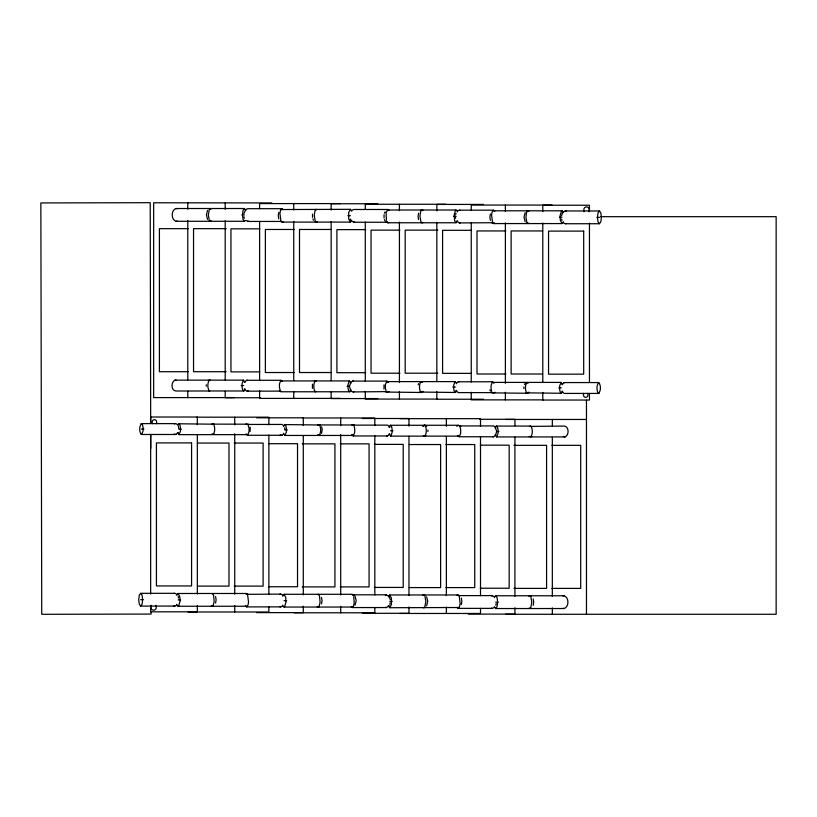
<?xml version="1.0" encoding="UTF-8"?>
<svg xmlns="http://www.w3.org/2000/svg" width="817" height="817" viewBox="0 0 817 817"><rect width="100%" height="100%" fill="white"/><g stroke="black" fill="none" stroke-linecap="round" stroke-linejoin="round"><path stroke-width="1.23" d="M206.252 386.175L206.272 384.756M427.894 431.499L427.904 430.069M523.85 388.463L523.871 387.033M156.507 423.696C158.018 418.304 150.828 418.304 152.34 423.696M151.094 605.336C149.276 611.8 157.906 611.8 156.098 605.336M312.513 214.054L312.513 217.353M384.061 214.738L384.061 218.037M589.037 211.715C590.844 205.251 582.215 205.251 584.022 211.715M583.614 393.365C582.102 398.747 589.292 398.747 587.791 393.365M250.145 431.386L250.196 427.209M312.462 384.184L312.421 388.361M349.635 385.716L350.942 382.131L352.546 381.09L386.86 381.09L388.106 382.244M384.01 384.858L383.97 389.045M496.44 432.142L495.756 434.736M243.956 213.411L245.764 209.54L247.704 208.682L281.834 208.682L282.825 209.54M278.76 212.512L278.25 215.708L278.76 218.895M215.586 603.058L216.107 599.862L215.586 596.676M418.58 213.196L418.059 216.382L418.58 219.579M321.541 603.855L322.061 600.669L321.541 597.482M455.6 214.902L455.988 213.36M389.811 604.376L390.199 602.834M490.404 213.993L489.883 217.189L490.404 220.376M461.36 604.539L461.871 601.353L461.36 598.156M561.555 215.698L562.556 212.839M495.776 605.183L496.164 603.64M533.184 605.336L533.695 602.149L533.184 598.963M245.008 388.963L243.885 390.996L209.07 390.965M283.479 426.607L284.602 424.574L320.254 424.993M350.963 389.77L349.839 391.792L315.025 391.772M389.158 427.291L390.281 425.259L425.095 425.279L426.678 426.413M456.642 390.444L455.518 392.477L419.867 392.058M495.112 428.088L496.246 426.065L530.192 426.065M562.607 391.251L561.473 393.273L525.831 392.854M321.53 433.418L322.225 429.395L321.602 426.76M418.151 384.858L418.59 383.633M176.707 595.358L178.096 593.489L246.356 593.489L248.297 594.337M351.78 220.222L350.391 222.091L282.12 222.091L280.18 221.233M282.662 596.155L284.05 594.286L352.321 594.286L354.251 595.144M457.459 220.896L456.07 222.765L387.799 222.765L385.869 221.907M388.341 596.839L389.729 594.97L458 594.97L459.94 595.818M563.413 221.703L562.025 223.572L493.764 223.572L491.824 222.714M494.305 597.636L495.694 595.767L563.955 595.767C569.235 597.115 569.235 607.184 563.955 608.532L495.694 608.532L494.305 606.663M207.559 210.388L206.425 214.902L207.559 219.416M384.45 213.196L385.062 211.879M525.147 212.675L524.014 217.189L525.147 221.703M355.058 605.183L356.192 600.669L355.058 596.155M426.607 605.857L427.74 601.353L426.607 596.839M177.83 424.809L178.647 423.778L214.289 424.197M422.195 391.435L421.388 392.477L385.736 392.058M423.604 426.3L424.411 425.259L458.357 425.259L460.808 426.413M528.15 392.242L527.343 393.273L491.691 392.854M178.157 432.448L175.941 434.481L141.617 434.481L140.759 434.062L139.86 431.049A7.496 3.237 -90 0 1 139.881 426.862L141.239 423.615L176.053 423.635L177.626 424.769M244.365 382.315L246.591 380.283L280.905 380.283L282.141 381.437M389.801 433.939L387.575 435.961L353.261 435.961L352.015 434.807M524.555 384.439L525.178 383.449M561.963 384.603L564.179 382.57L598.504 382.57L599.361 382.989L600.26 386.002A7.496 3.237 -90 0 1 600.24 390.189L598.881 393.437L564.067 393.416L561.892 391.261M245.417 220.427L244.426 221.284L176.166 221.284C170.886 219.936 170.886 209.867 176.166 208.519L244.426 208.519L245.815 210.388M389.198 605.693L386.461 607.562L352.321 607.562L351.341 606.714M283.499 434.246L281.896 435.287L247.571 435.287L246.336 434.133M389.045 391.435L387.442 392.477M423.175 391.435L421.572 392.477M456.621 382.805L458.225 381.774L492.549 381.774L493.785 382.928M422.634 426.3L424.227 425.259M456.764 426.3L458.357 425.259M495 392.242L493.397 393.273M529.13 392.242L527.527 393.273M495.133 435.727L493.529 436.768L459.215 436.768L457.98 435.614M141.617 434.481L142.975 431.233A7.496 3.237 -90 0 0 142.995 427.046L142.475 424.769L141.239 423.615M245.039 382.305L243.497 380.13L242.149 383.377A7.496 3.237 -90 0 0 242.128 387.564L242.639 389.842L243.885 390.996M177.483 432.469L179.025 434.644L180.383 431.386A7.496 3.237 -90 0 0 180.404 427.209L179.883 424.932L178.647 423.778M212.349 424.125L248.429 424.197M280.905 380.283L279.557 383.541A7.496 3.237 -90 0 0 279.537 387.728L280.047 390.005M247.571 435.287L248.93 432.03A7.496 3.237 -90 0 0 248.95 427.842L248.062 424.83M351.004 383.112L349.451 380.926L348.103 384.184A7.496 3.237 -90 0 0 348.083 388.361L348.604 390.638L349.839 391.792M283.438 433.265L284.98 435.451L286.338 432.193A7.496 3.237 -90 0 0 286.358 428.006L285.838 425.728L284.602 424.574M318.313 424.922L354.384 424.993M386.86 381.09L385.512 384.347A7.496 3.237 -90 0 0 385.491 388.524L386.002 390.802M349.625 387.146L350.85 390.802L352.433 391.935L387.667 391.609M353.261 435.961L354.609 432.714A7.496 3.237 -90 0 0 354.629 428.527L354.118 426.249M456.683 383.786L455.14 381.61L453.782 384.858A7.496 3.237 -90 0 0 453.762 389.045L454.283 391.323L455.518 392.477M389.117 433.95L390.669 436.125L392.017 432.877A7.496 3.237 -90 0 0 392.037 428.69L391.527 426.413L390.281 425.259M492.549 381.774L491.191 385.021A7.496 3.237 -90 0 0 491.17 389.209L491.691 391.486M459.215 436.768L460.563 433.51A7.496 3.237 -90 0 0 460.594 429.323L460.073 427.056M562.637 384.593L561.095 382.407L559.737 385.665A7.496 3.237 -90 0 0 559.716 389.852L560.237 392.119L561.473 393.273M495.082 434.746L496.624 436.932L497.972 433.674A7.496 3.237 -90 0 0 497.992 429.487L497.482 427.209L496.246 426.065M529.947 426.403L564.322 426.065C569.143 426.576 569.275 435.277 565.068 436.932L496.624 436.932M598.504 382.57L597.145 385.828A7.496 3.237 -90 0 0 597.125 390.015L597.646 392.283L598.881 393.437M351.729 210.347L353.659 209.489L387.799 209.489L388.78 210.347M457.408 211.021L459.348 210.173L493.478 210.173L494.459 211.021M563.362 211.828L565.303 210.97L599.433 210.97L600.822 212.839L601.394 217.353L600.822 221.867L599.433 223.735L565.303 223.735L563.362 222.878M176.758 605.234L174.818 606.081L140.687 606.081L139.299 604.212L138.727 599.698L139.299 595.195L140.687 593.326L174.818 593.326L176.758 594.173M282.713 606.03L280.772 606.888L246.642 606.888L245.662 606.03M494.356 607.511L492.416 608.369L458.286 608.369L457.306 607.511M210.806 221.07L209.295 221.07M244.426 208.519L243.037 210.388L242.465 214.902L243.037 219.416L244.426 221.284M281.834 208.682L280.445 210.551L279.945 213.411L280.854 220.59M316.761 221.867L315.25 221.867M351.78 211.195L350.391 209.326L348.685 212.512L348.685 218.895L350.391 222.091M387.799 209.489L386.094 212.675L386.41 220.376M422.44 222.551L420.929 222.551M457.459 211.879L456.58 210.224L455.559 210.224L454.17 214.738L454.681 220.896L456.07 222.765M493.478 210.173L492.089 212.042L491.579 214.902L492.498 222.071M456.601 221.06L459.348 222.929L493.989 222.714M528.405 223.347L526.894 223.347M563.413 212.675L562.535 211.021L561.514 211.021L560.125 215.535L560.329 220.376L562.025 223.572M599.433 210.97L598.044 212.839L597.472 217.353L598.044 221.867L599.433 223.735M140.687 606.081L142.076 604.212L142.648 599.698L142.076 595.195L140.687 593.326M176.707 604.376L177.585 606.03L178.606 606.03L179.995 601.516L179.791 596.676L178.096 593.489M246.131 594.337L280.772 594.122L282.713 594.98M246.642 606.888L248.031 605.019L248.542 602.16L247.622 594.98M282.662 605.183L283.54 606.827L284.561 606.827L285.95 602.323L285.756 597.482L284.05 594.286M352.321 607.562L353.312 606.714L354.221 602.834L353.71 596.676M388.341 605.857L389.729 607.725L391.435 604.539L391.435 598.156L389.729 594.97M423.359 595.184L424.871 595.184M458.286 608.369L459.266 607.511L460.175 603.64L459.266 596.461M495.694 608.532L497.083 606.663L497.655 602.149L497.083 597.636L495.694 595.767M529.314 595.991L530.825 595.991M243.497 380.13L175.052 380.13C170.855 381.774 170.978 390.475 175.798 390.996L209.744 390.996L208.886 390.577L207.988 387.564A7.496 3.237 -90 0 1 208.018 383.377L208.938 380.467L209.806 380.15M208.335 380.467L210.051 380.15M244.293 388.974L246.479 391.129L248.184 390.812M174.338 423.962L175.185 423.615M314.3 381.273L316.005 380.957M211.746 424.125L212.594 423.778M214.187 434.297L211.644 434.225M245.886 424.125L246.724 423.778M353.301 391.956L354.139 391.609M419.979 381.958L422.522 382.029M317.711 424.922L318.548 424.574M320.141 435.104L317.599 435.032M351.841 424.922L352.678 424.574M525.934 382.754L528.476 382.826M425.82 435.778L423.277 435.706M531.785 436.584L529.242 436.513M209.295 208.744L211.307 208.744M176.166 221.284L177.166 221.07M211.307 221.07L210.296 221.284L209.315 220.427L208.335 214.902L209.315 209.377L210.806 208.744M281.119 209.54L350.391 209.326M245.764 220.59L248.705 221.233M315.25 209.54L317.262 209.54M282.12 222.091L283.131 221.867M317.262 221.867L316.25 222.091L315.27 221.233L314.29 215.708L314.872 211.195L315.75 209.54L316.761 209.54M351.729 221.397L354.67 222.03M420.929 210.224L422.94 210.224M387.799 222.765L388.81 222.551M422.94 222.551L421.94 222.765L420.959 221.907L419.969 216.382L420.551 211.879L421.429 210.224L422.44 210.224M459.348 222.929L460.349 222.714M526.894 211.021L528.895 211.021M493.764 223.572L494.765 223.347M528.895 223.347L527.894 223.572L526.914 222.714L525.934 217.189L526.505 212.675L527.384 211.021L528.405 211.021M565.303 223.735L566.304 223.511M173.817 593.54L174.818 593.326M213.227 606.03L211.225 606.03M279.771 594.337L280.772 594.122M319.192 606.827L317.18 606.827M385.45 595.021L388.392 595.664M422.859 595.184L423.87 594.97L424.85 595.818L425.831 601.353L424.85 606.878L423.87 607.725L422.859 607.511M456.999 595.184L458 594.97M424.871 607.511L423.359 607.511M491.415 595.828L494.356 596.461M389.729 607.725L459.001 607.511M528.824 595.991L529.824 595.767L530.805 596.624L531.785 602.149L530.805 607.674L529.824 608.532L528.824 608.318M562.954 595.991L563.955 595.767M530.825 608.318L529.314 608.318M271.857 202.943L153.657 202.779L153.657 397.593L234.448 397.593M340.403 203.586L259.612 203.586L259.612 208.682M377.811 203.75L331.151 203.75L331.151 210.112M446.092 204.26L365.291 204.26L365.291 209.356M483.49 204.424L436.829 204.424L436.829 210.796M552.047 205.067L471.246 205.067L471.246 210.163M456.07 210.01L387.799 210.01L388.81 210.224M562.025 210.806L493.764 210.806L494.765 211.021M241.903 214.902L244.426 214.902M347.858 215.708L350.391 215.708M453.537 216.382L456.07 216.382M600.464 216.679L776.15 216.679L776.15 614.272L505.672 614.272M559.502 217.189L562.025 217.189M596.9 217.353L599.433 217.353M247.704 221.448L281.834 221.448M353.659 222.244L387.799 222.244L387.289 222.03M188.288 228.658L159.407 228.658L159.407 371.715L188.288 371.715M226.186 228.658L193.547 228.658L193.547 371.715L226.186 371.715M259.826 228.821L230.956 228.821L230.956 371.878L259.826 371.878M294.243 229.465L265.372 229.465L265.372 372.521L294.243 372.521M330.885 229.465L299.502 229.465L299.502 372.521L330.885 372.521M365.781 229.628L336.91 229.628L336.91 372.685L365.781 372.685M399.922 230.139L371.051 230.139L371.051 373.195L399.922 373.195M437.82 230.139L405.181 230.139L405.181 373.195L437.82 373.195M471.46 230.302L442.589 230.302L442.589 373.359L471.46 373.359M505.876 230.945L477.005 230.945L477.005 374.002L505.876 374.002M542.519 230.945L511.136 230.945L511.136 374.002L542.519 374.002M349.451 380.926L281.007 380.926L281.875 380.957M455.14 381.61L386.686 381.61L388.392 382.029M561.095 382.407L492.641 382.407L494.346 382.826M241.158 385.563L243.691 385.563M347.123 386.359L349.645 386.359M452.802 387.044L455.324 387.044M558.757 387.84L561.289 387.84M247.337 391.159L280.844 391.129M260.511 397.756L225.196 397.756L225.196 391.394M340.403 398.4L259.612 398.4L259.612 390.761M377.811 398.563L331.151 398.563L331.151 392.191M437.258 399.074L365.291 399.074L365.291 391.435M483.49 399.237L436.829 399.237L436.829 391.598M543.213 399.881L471.246 399.881L471.246 392.242M196.907 417.181L268.875 417.181L268.875 424.82M256.63 417.814L303.291 417.814L303.291 425.453M302.862 417.977L374.829 417.977L374.829 425.616M362.309 418.498L408.97 418.498L408.97 426.137M399.717 418.661L480.508 418.661L480.508 426.3M479.61 419.295L514.924 419.295L514.924 425.667M505.672 419.458L586.463 419.458M141.433 429.048L143.955 429.048M178.841 429.211L181.364 429.211M284.796 430.008L287.318 430.008M390.475 430.692L393.008 430.692M496.43 431.499L498.962 431.499M179.025 434.644L247.48 434.644L245.774 434.225M284.98 435.451L353.434 435.451L351.729 435.032M390.669 436.125L459.113 436.125L457.418 435.706M197.602 443.059L228.985 443.059L228.985 586.106L197.602 586.106M234.244 443.059L263.115 443.059L263.115 586.106L234.244 586.106M268.66 443.692L297.531 443.692L297.531 586.749L268.66 586.749M302.3 443.856L334.939 443.856L334.939 586.912L302.3 586.912M340.199 443.856L369.07 443.856L369.07 586.912L340.199 586.912M374.339 444.377L403.21 444.377L403.21 587.433L374.339 587.433M409.235 444.54L440.618 444.54L440.618 587.586L409.235 587.586M445.878 444.54L474.748 444.54L474.748 587.586L445.878 587.586M480.294 445.173L509.175 445.173L509.175 588.23L480.294 588.23M513.934 445.336L546.583 445.336L546.583 588.393L513.934 588.393M551.832 445.336L580.713 445.336L580.713 588.393L551.832 588.393M386.461 594.807L352.321 594.807L352.832 595.021M458.286 595.603L492.416 595.603M140.687 599.698L143.22 599.698M178.096 599.862L180.628 599.862M284.05 600.669L286.583 600.669M389.729 601.353L392.262 601.353M495.694 602.149L498.217 602.149M178.096 606.245L246.356 606.245L245.355 606.03M284.05 607.051L352.321 607.051L351.31 606.827M188.073 611.984L268.875 611.984L268.875 606.898M256.63 612.627L303.291 612.627L303.291 606.255M294.038 612.791L374.829 612.791L374.829 607.695M362.309 613.312L408.97 613.312L408.97 606.939M399.717 613.465L480.508 613.465L480.508 608.379M468.264 614.108L514.924 614.108L514.924 607.746M564.179 382.57L565.047 382.601M458.225 381.774L459.093 381.794M352.546 381.09L353.414 381.11M246.591 380.283L247.459 380.313M175.052 380.13L175.921 380.15M565.068 436.932L563.373 436.513M492.661 436.738L493.529 436.768M386.707 435.941L387.575 435.961M281.896 435.287L280.19 434.869M175.941 434.481L174.235 434.062M315.76 380.957L314.902 381.273L313.973 384.184A7.496 3.237 -90 0 0 313.953 388.361L314.463 390.638L315.709 391.792L280.895 391.772L279.312 390.638M527.343 393.273L526.485 392.854L525.586 389.852A7.496 3.237 -90 0 1 525.607 385.665L526.536 382.754L527.823 382.826M492.488 392.609L458.112 392.609L455.927 390.455M421.388 392.477L420.52 392.058L419.632 389.045A7.496 3.237 -90 0 1 419.652 384.858L420.581 381.958L421.868 382.029M530.376 426.065L531.612 427.209L532.133 429.487A7.496 3.237 -90 0 1 532.112 433.674L531.183 436.584L529.896 436.513M459.277 425.923L493.652 425.923L495.225 427.056L496.46 430.712M424.411 425.259L425.279 425.677L426.168 428.69A7.496 3.237 -90 0 1 426.147 432.877L425.228 435.778L423.931 435.706M353.312 425.126L387.687 425.126L389.872 427.281M318.732 424.574L319.978 425.728L320.489 428.006A7.496 3.237 -90 0 1 320.468 432.193L319.539 435.104L318.252 435.032M247.633 424.442L282.008 424.442L283.591 425.565M212.777 423.778L214.013 424.932L214.534 427.209A7.496 3.237 -90 0 1 214.514 431.386L213.584 434.297L212.297 434.225M565.303 210.97L566.304 211.184M459.348 210.173L460.349 210.388M282.12 209.326L283.131 209.54M176.166 208.519L177.166 208.744M562.954 608.318L563.955 608.532M491.415 608.154L492.416 608.369M456.999 607.511L458 607.725M385.45 607.348L386.461 607.562M279.771 606.663L280.772 606.888M173.817 605.867L174.818 606.081M318.181 594.286L319.57 596.155L320.08 602.323L319.171 606.194L317.68 606.827M212.226 593.489L213.615 595.358L214.125 601.516L213.206 605.387L211.715 606.03M384.45 219.579L385.062 220.896M350.309 219.058L350.922 220.376M312.901 218.895L313.514 220.222M389.198 596.676L390.199 599.535M489.924 389.852L490.353 391.098M178.229 425.79L178.862 428.425M561.555 219.007L561.943 220.539M243.956 216.719L244.344 218.262M178.177 596.512L178.566 598.054M284.612 427.842L284.816 429.231M455.467 216.546L455.6 218.2M150.685 423.032L150.205 202.698L40.85 202.933L41.738 614.302L151.094 614.067L151.094 611.514M150.706 434.491L150.737 448.502M589.455 211.593L589.455 205.23L542.794 205.23L542.794 211.593M589.455 223.051L589.455 382.213M589.455 393.671L589.455 400.044L542.794 400.044L542.794 392.405M586.463 400.187L586.463 614.272M552.333 419.458L552.333 425.831M552.333 437.289L552.333 596.441M552.333 607.909L552.333 614.272M542.794 223.051L542.794 382.213M514.924 437.126L514.924 596.287M505.386 205.067L505.386 211.429M505.386 222.888L505.386 383.326M505.386 392.242L505.386 399.881M480.508 436.482L480.508 595.644M471.246 222.888L471.246 382.05M446.378 418.661L446.378 426.3M446.378 436.482L446.378 595.644M446.378 607.102L446.378 613.465M436.829 222.255L436.829 381.416M408.97 436.319L408.97 595.481M399.421 204.26L399.421 210.633M399.421 222.091L399.421 382.519M399.421 391.435L399.421 399.074M374.829 435.808L374.829 594.96M365.291 222.091L365.291 381.253M340.699 417.977L340.699 425.616M340.699 434.532L340.699 594.96M340.699 606.418L340.699 612.791M331.151 221.57L331.151 380.732M303.291 435.645L303.291 594.796M293.742 203.586L293.742 209.949M293.742 221.407L293.742 380.569M293.742 392.027L293.742 398.4M268.875 435.001L268.875 594.163M259.612 221.407L259.612 380.569M234.734 417.181L234.734 424.82M234.734 433.725L234.734 594.163M234.734 605.622L234.734 611.984M225.196 202.943L225.196 209.315M225.196 220.774L225.196 379.936M197.326 424.656L197.326 417.017L150.665 417.017L150.665 423.38M197.326 434.838L197.326 594M197.326 605.458L197.326 611.821L150.665 611.821L150.665 605.458M187.787 202.779L187.787 209.152M187.787 220.61L187.787 379.772M187.787 391.231L187.787 397.593M150.665 434.838L150.665 594M583.695 231.109L548.544 231.109L548.544 374.166L583.695 374.166L583.695 231.109M191.576 442.896L156.425 442.896L156.425 585.942L191.576 585.942L191.576 442.896"/></g></svg>
